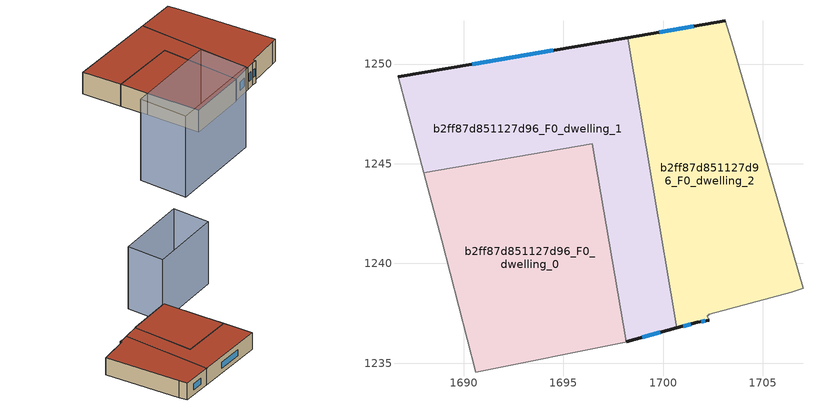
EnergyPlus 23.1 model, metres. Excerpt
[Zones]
b2ff87d851127d96_F0_dwelling_0
 floor ground (EU_floor_Construction): 1696.46,1246 1698.15,1236.06 1698.11,1236.05 1690.61,1234.55 1688.91,1241.16 1688,1244.56 z0
 wall adiabatic (EU_wall_Construction): 1688,1244.56 1688.91,1241.16 1690.61,1234.55 1698.11,1236.05 1698.15,1236.06 z0:3
 wall to b2ff87d851127d96_F0_dwelling_1 (EU_wall_Construction): 1698.15,1236.06 1696.46,1246 1688,1244.56 z0:3
 roof outside (EU_roof_Construction): 1698.11,1236.05 1698.15,1236.06 1696.46,1246 1688,1244.56 1688.91,1241.16 1690.61,1234.55 z3
b2ff87d851127d96_F0_dwelling_1
 floor ground (EU_floor_Construction): 1698.22,1251.33 1700.69,1236.77 1698.15,1236.06 1696.46,1246 1688,1244.56 1686.71,1249.37 z0
 wall outside (EU_wall_Construction): 1698.22,1251.33 1686.71,1249.37 / 1698.15,1236.06 1700.69,1236.77 z0:3
 wall adiabatic (EU_wall_Construction): 1686.71,1249.37 1688,1244.56 z0:3
 wall to b2ff87d851127d96_F0_dwelling_2 (EU_wall_Construction): 1700.7,1236.77 1698.22,1251.33 z0:3
 window (EU_Window_Construction): 1694.51,1250.69 1690.42,1250 / 1698.97,1236.29 1699.87,1236.54 z0.97:2.03
 roof outside (EU_roof_Construction): 1700.69,1236.77 1698.22,1251.33 1686.71,1249.37 1688,1244.56 1696.46,1246 1698.15,1236.06 z3
b2ff87d851127d96_F0_dwelling_2
 floor ground (EU_floor_Construction): 1703.52,1250.86 1707.02,1238.75 1706.42,1238.55 1702.32,1237.45 1702.22,1237.35 1702.32,1237.15 1701.72,1237.05 1700.69,1236.77 1698.22,1251.33 1703.12,1252.16 z0
 wall outside (EU_wall_Construction): 1700.69,1236.77 1701.72,1237.05 1702.32,1237.15 / 1703.12,1252.16 1698.22,1251.33 z0:3
 wall adiabatic (EU_wall_Construction): 1702.32,1237.15 1702.22,1237.35 1702.32,1237.45 1706.42,1238.55 1707.02,1238.75 1703.52,1250.86 1703.12,1252.16 z0:3
 window (EU_Window_Construction): 1701.91,1237.08 1702.12,1237.12 / 1701.02,1236.86 1701.39,1236.96 / 1701.54,1251.89 1699.8,1251.6 z0.97:2.03
 roof outside (EU_roof_Construction): 1706.42,1238.55 1707.02,1238.75 1703.52,1250.86 1703.12,1252.16 1698.22,1251.33 1700.69,1236.77 1701.72,1237.05 1702.32,1237.15 1702.22,1237.35 1702.32,1237.45 z3
shading: 1692.21,1228.55 1680.2,1226.15 / 1680.2,1226.15 1678.98,1232.23 / 1678.98,1232.23 1690.99,1234.63 / 1690.99,1234.63 1692.21,1228.55 z0:11.1
[Building]
EU S2 Campaign: North Axis=0; Terrain=City; Solar Distribution=FullExterior
[Site:Location]
Lyon-Bron: Latitude=45.75; Longitude=5; Time Zone=1; Elevation=198
[SizingPeriod:WeatherFileDays]
AnnualSizingPeriod: Begin Month=1; Begin Day of Month=1; End Month=12; End Day of Month=31; Day of Week for Start Day=Monday; Use Weather File Daylight Saving Period=No; Use Weather File Rain and Snow Indicators=No
[MATERIAL]
EU_InternalMass_Material: Roughness=MediumRough; Thickness=0.1; Conductivity=1; Density=1800; Specific Heat=900; Thermal Absorptance=0.9; Solar Absorptance=0.7; Visible Absorptance=0.7
[MATERIAL:NOMASS] Roughness=MediumRough; Thermal Absorptance=0.9; Solar Absorptance=0.7; Visible Absorptance=0.7
Name | Thermal Resistance
EU_wall_NoMass | 2.20426
EU_roof_NoMass | 1.82421
EU_floor_NoMass | 2.14752
[WINDOWMATERIAL:SIMPLEGLAZINGSYSTEM]
EU_Window_SimpleGlazing: UFactor=2.59914; Solar Heat Gain Coefficient=0.76; Visible Transmittance=0.76
[CONSTRUCTION]
EU_wall_Construction: EU_wall_NoMass
EU_roof_Construction: EU_roof_NoMass
EU_floor_Construction: EU_floor_NoMass
EU_Window_Construction: EU_Window_SimpleGlazing
EU_InternalMass_Construction: EU_InternalMass_Material
[ZONE] Type=1; Multiplier=1; Ceiling Height=autocalculate; Floor Area=autocalculate; Part of Total Floor Area=Yes
Name | Volume
b2ff87d851127d96_F0_dwelling_0 | 248.542
b2ff87d851127d96_F0_dwelling_1 | 248.558
b2ff87d851127d96_F0_dwelling_2 | 248.552
[INTERNALMASS] Construction=EU_InternalMass_Construction
Name | Zone or ZoneList | Surface Area
b2ff87d851127d96_F0_dwelling_0_EU_InternalMass | b2ff87d851127d96_F0_dwelling_0 | 82.8466
b2ff87d851127d96_F0_dwelling_1_EU_InternalMass | b2ff87d851127d96_F0_dwelling_1 | 82.8527
b2ff87d851127d96_F0_dwelling_2_EU_InternalMass | b2ff87d851127d96_F0_dwelling_2 | 82.8469
[OTHEREQUIPMENT] Fuel Type=Electricity; Design Level Calculation Method=Watts/Area; Power per Zone Floor Area=1; Fraction Latent=0; Fraction Radiant=0; Fraction Lost=0; Carbon Dioxide Generation Rate=0; EndUse Subcategory=EU_Step8_InternalGains
Name | Zone or ZoneList or Space or SpaceList | Schedule
EU_Step8_InternalGain_b2ff87d851127d96_F0_dwelling_0_f000 | b2ff87d851127d96_F0_dwelling_0 | EU_Step8_GainSchedule_b2ff87d851127d96_F0_dwelling_0_f000
EU_Step8_InternalGain_b2ff87d851127d96_F0_dwelling_1_f000 | b2ff87d851127d96_F0_dwelling_1 | EU_Step8_GainSchedule_b2ff87d851127d96_F0_dwelling_1_f000
EU_Step8_InternalGain_b2ff87d851127d96_F0_dwelling_2_f000 | b2ff87d851127d96_F0_dwelling_2 | EU_Step8_GainSchedule_b2ff87d851127d96_F0_dwelling_2_f000
[ZONEVENTILATION:DESIGNFLOWRATE] Schedule=EU_AlwaysOn; Design Flow Rate Calculation Method=AirChanges/Hour; Air Changes per Hour=0.567084; Ventilation Type=Natural; Fan Pressure Rise=0; Fan Total Efficiency=1; Constant Term Coefficient=1; Temperature Term Coefficient=0; Velocity Term Coefficient=0; Velocity Squared Term Coefficient=0; Minimum Indoor Temperature=-100; Maximum Indoor Temperature=100; Delta Temperature=-100; Minimum Outdoor Temperature=-100; Maximum Outdoor Temperature=100; Maximum Wind Speed=40
Name | Zone or ZoneList or Space or SpaceList
EU_ConstantAir_b2ff87d851127d96_F0_dwelling_0 | b2ff87d851127d96_F0_dwelling_0
EU_ConstantAir_b2ff87d851127d96_F0_dwelling_1 | b2ff87d851127d96_F0_dwelling_1
EU_ConstantAir_b2ff87d851127d96_F0_dwelling_2 | b2ff87d851127d96_F0_dwelling_2
[HVACTEMPLATE:THERMOSTAT] Constant Heating Setpoint=20; Constant Cooling Setpoint=50
EU_HeatOnly_b2ff87d851127d96_F0_dwelling_0; EU_HeatOnly_b2ff87d851127d96_F0_dwelling_1; EU_HeatOnly_b2ff87d851127d96_F0_dwelling_2
[HVACTEMPLATE:ZONE:IDEALLOADSAIRSYSTEM] System Availability Schedule=EU_AlwaysOn; Maximum Heating Supply Air Temperature=50; Minimum Cooling Supply Air Temperature=13; Maximum Heating Supply Air Humidity Ratio=0.0156; Minimum Cooling Supply Air Humidity Ratio=0.0077; Heating Limit=NoLimit; Cooling Limit=NoLimit; Heating Availability Schedule=EU_AlwaysOn; Cooling Availability Schedule=EU_CoolingOff; Dehumidification Control Type=ConstantSensibleHeatRatio; Cooling Sensible Heat Ratio=0.7; Dehumidification Setpoint=60; Humidification Control Type=None; Humidification Setpoint=30; Outdoor Air Method=None; Outdoor Air Flow Rate per Person=0.00944; Outdoor Air Flow Rate per Zone Floor Area=0; Outdoor Air Flow Rate per Zone=0; Demand Controlled Ventilation Type=None; Outdoor Air Economizer Type=NoEconomizer; Heat Recovery Type=None; Sensible Heat Recovery Effectiveness=0.7; Latent Heat Recovery Effectiveness=0.65
Name | Template Thermostat
b2ff87d851127d96_F0_dwelling_0 | EU_HeatOnly_b2ff87d851127d96_F0_dwelling_0
b2ff87d851127d96_F0_dwelling_1 | EU_HeatOnly_b2ff87d851127d96_F0_dwelling_1
b2ff87d851127d96_F0_dwelling_2 | EU_HeatOnly_b2ff87d851127d96_F0_dwelling_2
[SIZING:ZONE] Zone Cooling Design Supply Air Temperature Input Method=SupplyAirTemperature; Zone Cooling Design Supply Air Temperature=13; Zone Heating Design Supply Air Temperature Input Method=SupplyAirTemperature; Zone Heating Design Supply Air Temperature=50; Zone Cooling Design Supply Air Humidity Ratio=0.008; Zone Heating Design Supply Air Humidity Ratio=0.008; Cooling Design Air Flow Method=DesignDay; Cooling Design Air Flow Rate=0; Cooling Minimum Air Flow per Zone Floor Area=0.000762; Cooling Minimum Air Flow=0; Cooling Minimum Air Flow Fraction=0.2; Heating Design Air Flow Method=DesignDay; Heating Design Air Flow Rate=0; Heating Maximum Air Flow per Zone Floor Area=0.002032; Heating Maximum Air Flow=0.141576; Heating Maximum Air Flow Fraction=0.3; Account for Dedicated Outdoor Air System=No; Dedicated Outdoor Air System Control Strategy=NeutralSupplyAir; Dedicated Outdoor Air Low Setpoint Temperature for Design=autosize; Dedicated Outdoor Air High Setpoint Temperature for Design=autosize; Zone Load Sizing Method=Sensible Load Only No Latent Load; Zone Latent Cooling Design Supply Air Humidity Ratio Input Method=HumidityRatioDifference; Zone Cooling Design Supply Air Humidity Ratio Difference=0.005; Zone Latent Heating Design Supply Air Humidity Ratio Input Method=HumidityRatioDifference; Zone Humidification Design Supply Air Humidity Ratio Difference=0.005
b2ff87d851127d96_F0_dwelling_0; b2ff87d851127d96_F0_dwelling_1; b2ff87d851127d96_F0_dwelling_2
[SCHEDULE:CONSTANT]
Name | Hourly Value
EU_AlwaysOn | 1
EU_CoolingOff | 0
[SCHEDULE:FILE] Column Number=1; Rows to Skip at Top=0; Number of Hours of Data=8760; Column Separator=Comma; Interpolate to Timestep=No; Minutes per Item=60; Adjust Schedule for Daylight Savings=Yes
Name | File
EU_Step8_GainSchedule_b2ff87d851127d96_F0_dwelling_0_f000 | ../../schedules/b2ff87d851127d96/b2ff87d851127d96_F0_dwelling_0_f000_gain.csv
EU_Step8_GainSchedule_b2ff87d851127d96_F0_dwelling_1_f000 | ../../schedules/b2ff87d851127d96/b2ff87d851127d96_F0_dwelling_1_f000_gain.csv
EU_Step8_GainSchedule_b2ff87d851127d96_F0_dwelling_2_f000 | ../../schedules/b2ff87d851127d96/b2ff87d851127d96_F0_dwelling_2_f000_gain.csv
